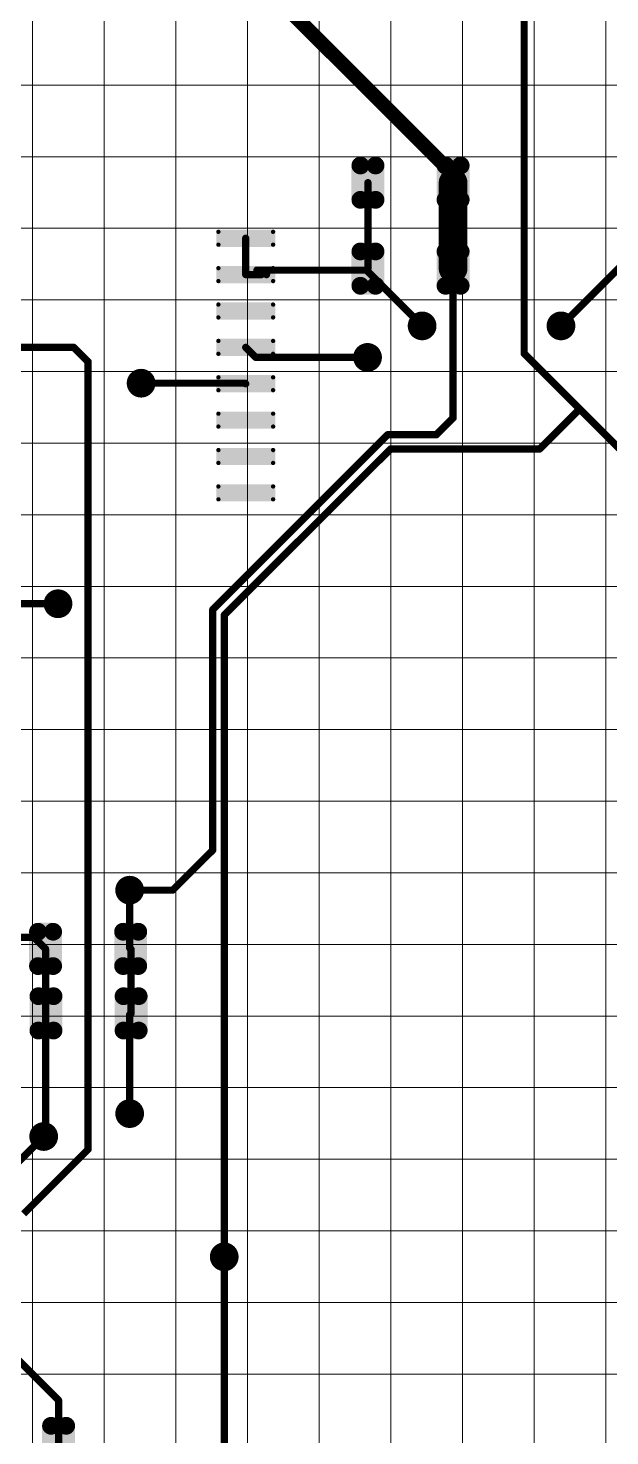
# Model space of a CAD drawing. Extents: x 1996 to 2593, y 74 to 494.
# Drawn here: x 2054.85 to 2075.14, y 322.84 to 371.99 of the extents above; entities that cross this region are included whole.
import ezdxf

# ---------------------------------------------------------------- set-up
doc = ezdxf.new("R2010")
doc.units = 0
doc.header["$MEASUREMENT"] = 0
doc.layers.get('0').update_dxf_attribs({"linetype": 'CONTINUOUS'})
doc.layers.add('BottomSolder', color=6, linetype='CONTINUOUS')
doc.layers.add('TopLayer', color=1, linetype='CONTINUOUS')

# ---------------------------------------------------------------- blocks, each defined once
blk = doc.blocks.new('CAP3216X125N_3')
at = {"layer": 'TopLayer', "const_width": 0.31}
for points in [[(-1.905, 0.6, 1), (-1.594, 0.6, 1)], [(-1.376, 0.6, 1), (-1.065, 0.6, 1)], [(1.065, 0.6, 1), (1.376, 0.6, 1)], [(1.594, 0.6, 1), (1.905, 0.6, 1)], [(-1.905, -0.599, 1), (-1.594, -0.599, 1)], [(-1.376, -0.599, 1), (-1.065, -0.599, 1)], [(1.065, -0.599, 1), (1.376, -0.599, 1)], [(1.594, -0.599, 1), (1.905, -0.599, 1)]]:
    blk.add_lwpolyline(points, format="xyb", close=True, dxfattribs=at)
at = {"layer": 'TopLayer'}
for points in [[(-0.91, -0.599), (-0.91, 0.6), (-2.06, -0.599), (-2.06, 0.6)], [(-1.221, -0.91), (-1.221, 0.91), (-1.75, -0.91), (-1.75, 0.91)], [(2.06, -0.599), (2.06, 0.6), (0.91, -0.599), (0.91, 0.6)], [(1.749, -0.91), (1.749, 0.91), (1.22, -0.91), (1.22, 0.91)]]:
    blk.add_solid(points, dxfattribs=at)
blk = doc.blocks.new('CAP3216X125N_7')
at = {"layer": 'TopLayer', "const_width": 0.31}
for points in [[(-1.905, 0.599, 1), (-1.594, 0.599, 1)], [(-1.376, 0.599, 1), (-1.065, 0.599, 1)], [(1.065, 0.599, 1), (1.376, 0.599, 1)], [(1.594, 0.599, 1), (1.905, 0.599, 1)], [(-1.905, -0.6, 1), (-1.594, -0.6, 1)], [(-1.376, -0.6, 1), (-1.065, -0.6, 1)], [(1.065, -0.6, 1), (1.376, -0.6, 1)], [(1.594, -0.6, 1), (1.905, -0.6, 1)]]:
    blk.add_lwpolyline(points, format="xyb", close=True, dxfattribs=at)
at = {"layer": 'TopLayer'}
for points in [[(-0.91, -0.6), (-0.91, 0.599), (-2.06, -0.6), (-2.06, 0.599)], [(-1.22, -0.91), (-1.22, 0.91), (-1.749, -0.91), (-1.749, 0.91)], [(2.06, -0.6), (2.06, 0.599), (0.91, -0.6), (0.91, 0.599)], [(1.749, -0.91), (1.749, 0.91), (1.22, -0.91), (1.22, 0.91)]]:
    blk.add_solid(points, dxfattribs=at)
blk = doc.blocks.new('CAP3216X125N_8')
at = {"layer": 'TopLayer', "const_width": 0.31}
for points in [[(-1.905, 0.6, 1), (-1.594, 0.6, 1)], [(-1.376, 0.6, 1), (-1.065, 0.6, 1)], [(1.065, 0.6, 1), (1.376, 0.6, 1)], [(1.594, 0.6, 1), (1.905, 0.6, 1)], [(-1.905, -0.599, 1), (-1.594, -0.599, 1)], [(-1.376, -0.599, 1), (-1.065, -0.599, 1)], [(1.065, -0.599, 1), (1.376, -0.599, 1)], [(1.594, -0.599, 1), (1.905, -0.599, 1)]]:
    blk.add_lwpolyline(points, format="xyb", close=True, dxfattribs=at)
at = {"layer": 'TopLayer'}
for points in [[(-0.91, -0.599), (-0.91, 0.6), (-2.06, -0.599), (-2.06, 0.6)], [(-1.22, -0.91), (-1.22, 0.91), (-1.749, -0.91), (-1.749, 0.91)], [(2.06, -0.599), (2.06, 0.6), (0.91, -0.599), (0.91, 0.6)], [(1.75, -0.91), (1.75, 0.91), (1.221, -0.91), (1.221, 0.91)]]:
    blk.add_solid(points, dxfattribs=at)
blk = doc.blocks.new('CAP3216X125N_11')
at = {"layer": 'TopLayer', "const_width": 0.31}
for points in [[(-1.905, 0.6, 1), (-1.594, 0.6, 1)], [(-1.376, 0.6, 1), (-1.065, 0.6, 1)], [(1.065, 0.6, 1), (1.376, 0.6, 1)], [(1.594, 0.6, 1), (1.905, 0.6, 1)], [(-1.905, -0.599, 1), (-1.594, -0.599, 1)], [(-1.376, -0.599, 1), (-1.065, -0.599, 1)], [(1.065, -0.599, 1), (1.376, -0.599, 1)], [(1.594, -0.599, 1), (1.905, -0.599, 1)]]:
    blk.add_lwpolyline(points, format="xyb", close=True, dxfattribs=at)
at = {"layer": 'TopLayer'}
for points in [[(-0.91, -0.599), (-0.91, 0.6), (-2.06, -0.599), (-2.06, 0.6)], [(-1.221, -0.91), (-1.221, 0.91), (-1.75, -0.91), (-1.75, 0.91)], [(2.06, -0.599), (2.06, 0.6), (0.91, -0.599), (0.91, 0.6)], [(1.749, -0.91), (1.749, 0.91), (1.22, -0.91), (1.22, 0.91)]]:
    blk.add_solid(points, dxfattribs=at)
blk = doc.blocks.new('CAP3216X125N_12')
at = {"layer": 'TopLayer', "const_width": 0.31}
for points in [[(-1.905, 0.599, 1), (-1.594, 0.599, 1)], [(-1.376, 0.599, 1), (-1.065, 0.599, 1)], [(1.065, 0.599, 1), (1.376, 0.599, 1)], [(1.594, 0.599, 1), (1.905, 0.599, 1)], [(-1.905, -0.6, 1), (-1.594, -0.6, 1)], [(-1.376, -0.6, 1), (-1.065, -0.6, 1)], [(1.065, -0.6, 1), (1.376, -0.6, 1)], [(1.594, -0.6, 1), (1.905, -0.6, 1)]]:
    blk.add_lwpolyline(points, format="xyb", close=True, dxfattribs=at)
at = {"layer": 'TopLayer'}
for points in [[(-0.91, -0.6), (-0.91, 0.599), (-2.06, -0.6), (-2.06, 0.599)], [(-1.221, -0.91), (-1.221, 0.91), (-1.75, -0.91), (-1.75, 0.91)], [(2.06, -0.6), (2.06, 0.599), (0.91, -0.6), (0.91, 0.599)], [(1.749, -0.91), (1.749, 0.91), (1.22, -0.91), (1.22, 0.91)]]:
    blk.add_solid(points, dxfattribs=at)
blk = doc.blocks.new('SOIC127P1030X265_16N_52')
at = {"layer": 'TopLayer', "const_width": 0.075}
for points in [[(-5.633, 4.67, 1), (-5.558, 4.67, 1)], [(-3.723, 4.67, 1), (-3.648, 4.67, 1)], [(3.648, 4.67, 1), (3.723, 4.67, 1)], [(5.558, 4.67, 1), (5.633, 4.67, 1)], [(-5.633, 4.22, 1), (-5.558, 4.22, 1)], [(-3.723, 4.22, 1), (-3.648, 4.22, 1)], [(3.648, 4.22, 1), (3.723, 4.22, 1)], [(5.558, 4.22, 1), (5.633, 4.22, 1)], [(-5.633, 3.4, 1), (-5.558, 3.4, 1)], [(-3.723, 3.4, 1), (-3.648, 3.4, 1)], [(3.648, 3.4, 1), (3.723, 3.4, 1)], [(5.558, 3.4, 1), (5.633, 3.4, 1)], [(-5.633, 2.95, 1), (-5.558, 2.95, 1)], [(-3.723, 2.95, 1), (-3.648, 2.95, 1)], [(3.648, 2.95, 1), (3.723, 2.95, 1)], [(5.558, 2.95, 1), (5.633, 2.95, 1)], [(-5.633, 2.13, 1), (-5.558, 2.13, 1)], [(-3.723, 2.13, 1), (-3.648, 2.13, 1)], [(3.648, 2.13, 1), (3.723, 2.13, 1)], [(5.558, 2.13, 1), (5.633, 2.13, 1)], [(-5.633, 1.68, 1), (-5.558, 1.68, 1)], [(-3.723, 1.68, 1), (-3.648, 1.68, 1)], [(3.648, 1.68, 1), (3.723, 1.68, 1)], [(5.558, 1.68, 1), (5.633, 1.68, 1)], [(-5.633, 0.86, 1), (-5.558, 0.86, 1)], [(-3.723, 0.86, 1), (-3.648, 0.86, 1)], [(3.648, 0.86, 1), (3.723, 0.86, 1)], [(5.558, 0.86, 1), (5.633, 0.86, 1)], [(-5.633, 0.41, 1), (-5.558, 0.41, 1)], [(-3.723, 0.41, 1), (-3.648, 0.41, 1)], [(3.648, 0.41, 1), (3.723, 0.41, 1)], [(5.558, 0.41, 1), (5.633, 0.41, 1)], [(-5.633, -0.41, 1), (-5.558, -0.41, 1)], [(-3.723, -0.41, 1), (-3.648, -0.41, 1)], [(3.648, -0.41, 1), (3.723, -0.41, 1)], [(5.558, -0.41, 1), (5.633, -0.41, 1)], [(-5.633, -0.86, 1), (-5.558, -0.86, 1)], [(-3.723, -0.86, 1), (-3.648, -0.86, 1)], [(3.648, -0.86, 1), (3.723, -0.86, 1)], [(5.558, -0.86, 1), (5.633, -0.86, 1)], [(-5.633, -1.68, 1), (-5.558, -1.68, 1)], [(-3.723, -1.68, 1), (-3.648, -1.68, 1)], [(3.648, -1.68, 1), (3.723, -1.68, 1)], [(5.558, -1.68, 1), (5.633, -1.68, 1)], [(-5.633, -2.13, 1), (-5.558, -2.13, 1)], [(-3.723, -2.13, 1), (-3.648, -2.13, 1)], [(3.648, -2.13, 1), (3.723, -2.13, 1)], [(5.558, -2.13, 1), (5.633, -2.13, 1)], [(-5.633, -2.95, 1), (-5.558, -2.95, 1)], [(-3.723, -2.95, 1), (-3.648, -2.95, 1)], [(3.648, -2.95, 1), (3.723, -2.95, 1)], [(5.558, -2.95, 1), (5.633, -2.95, 1)], [(-5.633, -3.4, 1), (-5.558, -3.4, 1)], [(-3.723, -3.4, 1), (-3.648, -3.4, 1)], [(3.648, -3.4, 1), (3.723, -3.4, 1)], [(5.558, -3.4, 1), (5.633, -3.4, 1)], [(-5.633, -4.22, 1), (-5.558, -4.22, 1)], [(-3.723, -4.22, 1), (-3.648, -4.22, 1)], [(3.648, -4.22, 1), (3.723, -4.22, 1)], [(5.558, -4.22, 1), (5.633, -4.22, 1)], [(-5.633, -4.67, 1), (-5.558, -4.67, 1)], [(-3.723, -4.67, 1), (-3.648, -4.67, 1)], [(3.648, -4.67, 1), (3.723, -4.67, 1)], [(5.558, -4.67, 1), (5.633, -4.67, 1)]]:
    blk.add_lwpolyline(points, format="xyb", close=True, dxfattribs=at)
at = {"layer": 'TopLayer'}
for points in [[(-5.67, 4.22), (-3.61, 4.22), (-5.67, 4.67), (-3.61, 4.67)], [(-5.595, 4.145), (-3.685, 4.145), (-5.595, 4.745), (-3.685, 4.745)], [(3.61, 4.22), (5.67, 4.22), (3.61, 4.67), (5.67, 4.67)], [(3.685, 4.145), (5.595, 4.145), (3.685, 4.745), (5.595, 4.745)], [(-5.595, 2.875), (-3.685, 2.875), (-5.595, 3.475), (-3.685, 3.475)], [(3.685, 2.875), (5.595, 2.875), (3.685, 3.475), (5.595, 3.475)], [(-5.67, 2.95), (-3.61, 2.95), (-5.67, 3.4), (-3.61, 3.4)], [(3.61, 2.95), (5.67, 2.95), (3.61, 3.4), (5.67, 3.4)], [(-5.67, 1.68), (-3.61, 1.68), (-5.67, 2.13), (-3.61, 2.13)], [(-5.595, 1.605), (-3.685, 1.605), (-5.595, 2.205), (-3.685, 2.205)], [(3.61, 1.68), (5.67, 1.68), (3.61, 2.13), (5.67, 2.13)], [(3.685, 1.605), (5.595, 1.605), (3.685, 2.205), (5.595, 2.205)], [(-5.67, 0.41), (-3.61, 0.41), (-5.67, 0.86), (-3.61, 0.86)], [(-5.595, 0.335), (-3.685, 0.335), (-5.595, 0.935), (-3.685, 0.935)], [(3.61, 0.41), (5.67, 0.41), (3.61, 0.86), (5.67, 0.86)], [(3.685, 0.335), (5.595, 0.335), (3.685, 0.935), (5.595, 0.935)], [(-5.67, -0.86), (-3.61, -0.86), (-5.67, -0.41), (-3.61, -0.41)], [(-5.595, -0.935), (-3.685, -0.935), (-5.595, -0.335), (-3.685, -0.335)], [(3.61, -0.86), (5.67, -0.86), (3.61, -0.41), (5.67, -0.41)], [(3.685, -0.935), (5.595, -0.935), (3.685, -0.335), (5.595, -0.335)], [(-5.67, -2.13), (-3.61, -2.13), (-5.67, -1.68), (-3.61, -1.68)], [(-5.595, -2.205), (-3.685, -2.205), (-5.595, -1.605), (-3.685, -1.605)], [(3.61, -2.13), (5.67, -2.13), (3.61, -1.68), (5.67, -1.68)], [(3.685, -2.205), (5.595, -2.205), (3.685, -1.605), (5.595, -1.605)], [(-5.595, -3.475), (-3.685, -3.475), (-5.595, -2.875), (-3.685, -2.875)], [(3.685, -3.475), (5.595, -3.475), (3.685, -2.875), (5.595, -2.875)], [(-5.67, -3.4), (-3.61, -3.4), (-5.67, -2.95), (-3.61, -2.95)], [(3.61, -3.4), (5.67, -3.4), (3.61, -2.95), (5.67, -2.95)], [(-5.67, -4.67), (-3.61, -4.67), (-5.67, -4.22), (-3.61, -4.22)], [(-5.595, -4.745), (-3.685, -4.745), (-5.595, -4.145), (-3.685, -4.145)], [(3.61, -4.67), (5.67, -4.67), (3.61, -4.22), (5.67, -4.22)], [(3.685, -4.745), (5.595, -4.745), (3.685, -4.145), (5.595, -4.145)]]:
    blk.add_solid(points, dxfattribs=at)

msp = doc.modelspace()

# ---------------------------------------------------------------- linework, layer by layer
at = {"lineweight": 9}
for p, q in [((2055, 397.5), (2055, 317.5)), ((2057.5, 397.5), (2057.5, 315)), ((2060, 397.5), (2060, 317.5)), ((2062.5, 397.5), (2062.5, 317.5)), ((2065, 397.5), (2065, 317.5)), ((2067.5, 397.5), (2067.5, 315)), ((2070, 397.5), (2070, 317.5)), ((2072.5, 397.5), (2072.5, 317.5)), ((2075, 397.5), (2075, 317.5)), ((2137.5, 370), (2037.5, 370)), ((2157.5, 370), (2057.5, 370)), ((2137.5, 367.5), (2035, 367.5)), ((2157.5, 367.5), (2055, 367.5)), ((2137.5, 365), (2037.5, 365)), ((2157.5, 365), (2057.5, 365)), ((2137.5, 362.5), (2037.5, 362.5)), ((2157.5, 362.5), (2057.5, 362.5)), ((2137.5, 360), (2037.5, 360)), ((2157.5, 360), (2057.5, 360)), ((2137.5, 357.5), (2035, 357.5)), ((2157.5, 357.5), (2055, 357.5)), ((2137.5, 355), (2037.5, 355)), ((2157.5, 355), (2057.5, 355)), ((2137.5, 352.5), (2037.5, 352.5)), ((2157.5, 352.5), (2057.5, 352.5)), ((2137.5, 350), (2037.5, 350)), ((2157.5, 350), (2057.5, 350)), ((2137.5, 347.5), (2035, 347.5)), ((2157.5, 347.5), (2055, 347.5)), ((2137.5, 345), (2037.5, 345)), ((2157.5, 345), (2057.5, 345)), ((2137.5, 342.5), (2037.5, 342.5)), ((2157.5, 342.5), (2057.5, 342.5)), ((2137.5, 340), (2037.5, 340)), ((2157.5, 340), (2057.5, 340)), ((2137.5, 337.5), (2035, 337.5)), ((2157.5, 337.5), (2055, 337.5)), ((2137.5, 335), (2037.5, 335)), ((2157.5, 335), (2057.5, 335)), ((2137.5, 332.5), (2037.5, 332.5)), ((2157.5, 332.5), (2057.5, 332.5)), ((2137.5, 330), (2037.5, 330)), ((2157.5, 330), (2057.5, 330)), ((2137.5, 327.5), (2035, 327.5)), ((2157.5, 327.5), (2055, 327.5)), ((2137.5, 325), (2037.5, 325)), ((2157.5, 325), (2057.5, 325))]:
    msp.add_line(p, q, dxfattribs=at)
at = {"layer": 'BottomSolder', "const_width": 0.502}
for points in [[(2068.343, 361.593, 1), (2068.844, 361.593, 1)], [(2073.188, 361.593, 1), (2073.689, 361.593, 1)], [(2066.438, 360.493, 1), (2066.939, 360.493, 1)], [(2058.538, 359.593, 1), (2059.039, 359.593, 1)], [(2055.638, 351.893, 1), (2056.139, 351.893, 1)], [(2058.138, 341.893, 1), (2058.639, 341.893, 1)], [(2058.138, 334.093, 1), (2058.639, 334.093, 1)], [(2055.138, 333.293, 1), (2055.639, 333.293, 1)], [(2061.438, 329.093, 1), (2061.939, 329.093, 1)]]:
    msp.add_lwpolyline(points, format="xyb", close=True, dxfattribs=at)
at = {"layer": 'TopLayer'}
for points, const_width in [([(2072.155, 360.626), (2072.155, 378.093)], 0.254), ([(2063.969, 372.593), (2069.674, 366.888)], 0.5), ([(2073.439, 361.593), (2083.189, 371.343)], 0.254), ([(2066.704, 363.593), (2066.704, 366.593)], 0.254), ([(2069.674, 363.593), (2069.674, 366.593)], 1), ([(2069.674, 366.593), (2069.674, 366.888)], 0.254), ([(2062.439, 363.383), (2062.439, 364.653)], 0.254), ([(2066.649, 363.538), (2066.704, 363.593)], 0.254), ([(2069.674, 358.378), (2069.674, 363.593)], 0.254), ([(2062.439, 363.383), (2062.987, 363.383)], 0.254), ([(2062.829, 363.538), (2063.165, 363.538)], 0.254), ([(2062.987, 363.383), (2062.987, 363.538)], 0.254), ([(2062.987, 363.383), (2062.987, 363.538)], 0.254), ([(2063.165, 363.383), (2063.165, 363.538)], 0.254), ([(2063.165, 363.383), (2063.165, 363.538)], 0.254), ([(2063.165, 363.383), (2063.165, 363.538)], 0.254), ([(2063.165, 363.538), (2066.649, 363.538)], 0.254), ([(2066.649, 363.538), (2068.594, 361.593)], 0.254), ([(2066.649, 363.538), (2068.594, 361.593)], 0.254), ([(2066.649, 363.538), (2068.594, 361.593)], 0.254), ([(2053.159, 360.843), (2056.439, 360.843)], 0.254), ([(2056.439, 360.843), (2056.939, 360.343)], 0.254), ([(2062.439, 360.843), (2062.789, 360.493)], 0.254), ([(2072.155, 360.626), (2074.089, 358.693)], 0.254), ([(2056.939, 332.843), (2056.939, 360.343)], 0.254), ([(2062.789, 360.493), (2066.689, 360.493)], 0.254), ([(2058.789, 359.593), (2062.419, 359.593)], 0.254), ([(2062.419, 359.593), (2062.439, 359.573)], 0.254), ([(2072.689, 357.293), (2074.089, 358.693)], 0.254), ([(2074.089, 358.693), (2076.089, 356.693)], 0.254), ([(2069.089, 357.793), (2069.674, 358.378)], 0.254), ([(2061.289, 351.693), (2067.389, 357.793)], 0.254), ([(2067.389, 357.793), (2069.089, 357.793)], 0.254), ([(2061.689, 351.493), (2067.489, 357.293)], 0.254), ([(2067.489, 357.293), (2072.689, 357.293)], 0.254), ([(2048.989, 351.893), (2055.889, 351.893)], 0.254), ([(2061.289, 343.293), (2061.289, 351.693)], 0.254), ([(2061.689, 329.093), (2061.689, 351.493)], 0.254), ([(2059.889, 341.893), (2061.289, 343.293)], 0.254), ([(2058.389, 339.878), (2058.389, 341.893)], 0.254), ([(2058.389, 341.893), (2059.889, 341.893)], 0.254), ([(2053.159, 340.248), (2055.049, 340.248)], 0.254), ([(2055.049, 340.248), (2055.454, 339.843)], 0.254), ([(2055.454, 337.593), (2055.454, 339.843)], 0.254), ([(2058.389, 339.878), (2058.424, 339.843)], 0.254), ([(2058.424, 339.843), (2058.439, 339.828)], 0.254), ([(2058.439, 337.593), (2058.439, 339.828)], 0.254), ([(2055.454, 333.358), (2055.454, 337.593)], 0.254), ([(2058.389, 337.543), (2058.439, 337.593)], 0.254), ([(2058.389, 334.093), (2058.389, 337.543)], 0.254), ([(2053.289, 331.193), (2055.389, 333.293)], 0.254), ([(2055.389, 333.293), (2055.454, 333.358)], 0.254), ([(2054.689, 330.593), (2056.939, 332.843)], 0.254), ([(2061.689, 319.993), (2061.689, 329.093)], 0.254), ([(2053.866, 326.125), (2055.909, 324.082)], 0.254), ([(2055.909, 322.593), (2055.909, 324.082)], 0.254)]:
    msp.add_lwpolyline(points, dxfattribs=dict(at, const_width=const_width))
for points, const_width in [([(2069.549, 366.888, 1), (2069.799, 366.888, 1)], 0.25), ([(2066.64, 366.593, 1), (2066.767, 366.593, 1)], 0.127), ([(2069.424, 366.593, 1), (2069.924, 366.593, 1)], 0.5), ([(2069.61, 366.888, 1), (2069.737, 366.888, 1)], 0.127), ([(2069.61, 366.593, 1), (2069.737, 366.593, 1)], 0.127), ([(2062.375, 364.653, 1), (2062.502, 364.653, 1)], 0.127), ([(2066.64, 363.593, 1), (2066.767, 363.593, 1)], 0.127), ([(2066.64, 363.593, 1), (2066.767, 363.593, 1)], 0.127), ([(2069.424, 363.593, 1), (2069.924, 363.593, 1)], 0.5), ([(2069.61, 363.593, 1), (2069.737, 363.593, 1)], 0.127), ([(2062.375, 363.383, 1), (2062.502, 363.383, 1)], 0.127), ([(2062.375, 363.383, 1), (2062.502, 363.383, 1)], 0.127), ([(2062.765, 363.538, 1), (2062.892, 363.538, 1)], 0.127), ([(2062.923, 363.538, 1), (2063.05, 363.538, 1)], 0.127), ([(2062.923, 363.538, 1), (2063.05, 363.538, 1)], 0.127), ([(2062.923, 363.383, 1), (2063.05, 363.383, 1)], 0.127), ([(2062.923, 363.383, 1), (2063.05, 363.383, 1)], 0.127), ([(2062.923, 363.383, 1), (2063.05, 363.383, 1)], 0.127), ([(2063.101, 363.538, 1), (2063.228, 363.538, 1)], 0.127), ([(2063.101, 363.538, 1), (2063.228, 363.538, 1)], 0.127), ([(2063.101, 363.538, 1), (2063.228, 363.538, 1)], 0.127), ([(2063.101, 363.538, 1), (2063.228, 363.538, 1)], 0.127), ([(2063.101, 363.538, 1), (2063.228, 363.538, 1)], 0.127), ([(2063.101, 363.383, 1), (2063.228, 363.383, 1)], 0.127), ([(2063.101, 363.383, 1), (2063.228, 363.383, 1)], 0.127), ([(2063.101, 363.383, 1), (2063.228, 363.383, 1)], 0.127), ([(2066.585, 363.538, 1), (2066.712, 363.538, 1)], 0.127), ([(2066.585, 363.538, 1), (2066.712, 363.538, 1)], 0.127), ([(2066.585, 363.538, 1), (2066.712, 363.538, 1)], 0.127), ([(2066.585, 363.538, 1), (2066.712, 363.538, 1)], 0.127), ([(2066.585, 363.538, 1), (2066.712, 363.538, 1)], 0.127), ([(2068.394, 361.593, 1), (2068.794, 361.593, 1)], 0.4), ([(2068.53, 361.593, 1), (2068.657, 361.593, 1)], 0.127), ([(2068.53, 361.593, 1), (2068.657, 361.593, 1)], 0.127), ([(2068.53, 361.593, 1), (2068.657, 361.593, 1)], 0.127), ([(2073.239, 361.593, 1), (2073.639, 361.593, 1)], 0.4), ([(2073.375, 361.593, 1), (2073.502, 361.593, 1)], 0.127), ([(2056.375, 360.843, 1), (2056.502, 360.843, 1)], 0.127), ([(2056.375, 360.843, 1), (2056.502, 360.843, 1)], 0.127), ([(2062.375, 360.843, 1), (2062.502, 360.843, 1)], 0.127), ([(2066.489, 360.493, 1), (2066.889, 360.493, 1)], 0.4), ([(2072.092, 360.626, 1), (2072.219, 360.626, 1)], 0.127), ([(2072.092, 360.626, 1), (2072.219, 360.626, 1)], 0.127), ([(2056.875, 360.343, 1), (2057.002, 360.343, 1)], 0.127), ([(2056.875, 360.343, 1), (2057.002, 360.343, 1)], 0.127), ([(2062.725, 360.493, 1), (2062.852, 360.493, 1)], 0.127), ([(2062.725, 360.493, 1), (2062.852, 360.493, 1)], 0.127), ([(2066.625, 360.493, 1), (2066.752, 360.493, 1)], 0.127), ([(2058.589, 359.593, 1), (2058.989, 359.593, 1)], 0.4), ([(2058.725, 359.593, 1), (2058.852, 359.593, 1)], 0.127), ([(2062.355, 359.593, 1), (2062.482, 359.593, 1)], 0.127), ([(2062.355, 359.593, 1), (2062.482, 359.593, 1)], 0.127), ([(2062.375, 359.573, 1), (2062.502, 359.573, 1)], 0.127), ([(2074.025, 358.693, 1), (2074.152, 358.693, 1)], 0.127), ([(2074.025, 358.693, 1), (2074.152, 358.693, 1)], 0.127), ([(2074.025, 358.693, 1), (2074.152, 358.693, 1)], 0.127), ([(2069.61, 358.378, 1), (2069.737, 358.378, 1)], 0.127), ([(2069.61, 358.378, 1), (2069.737, 358.378, 1)], 0.127), ([(2067.325, 357.793, 1), (2067.452, 357.793, 1)], 0.127), ([(2067.325, 357.793, 1), (2067.452, 357.793, 1)], 0.127), ([(2069.025, 357.793, 1), (2069.152, 357.793, 1)], 0.127), ([(2069.025, 357.793, 1), (2069.152, 357.793, 1)], 0.127), ([(2067.425, 357.293, 1), (2067.552, 357.293, 1)], 0.127), ([(2067.425, 357.293, 1), (2067.552, 357.293, 1)], 0.127), ([(2072.625, 357.293, 1), (2072.752, 357.293, 1)], 0.127), ([(2072.625, 357.293, 1), (2072.752, 357.293, 1)], 0.127), ([(2055.689, 351.893, 1), (2056.089, 351.893, 1)], 0.4), ([(2055.825, 351.893, 1), (2055.952, 351.893, 1)], 0.127), ([(2061.225, 351.693, 1), (2061.352, 351.693, 1)], 0.127), ([(2061.225, 351.693, 1), (2061.352, 351.693, 1)], 0.127), ([(2061.625, 351.493, 1), (2061.752, 351.493, 1)], 0.127), ([(2061.625, 351.493, 1), (2061.752, 351.493, 1)], 0.127), ([(2061.225, 343.293, 1), (2061.352, 343.293, 1)], 0.127), ([(2061.225, 343.293, 1), (2061.352, 343.293, 1)], 0.127), ([(2058.189, 341.893, 1), (2058.589, 341.893, 1)], 0.4), ([(2058.325, 341.893, 1), (2058.452, 341.893, 1)], 0.127), ([(2058.325, 341.893, 1), (2058.452, 341.893, 1)], 0.127), ([(2059.825, 341.893, 1), (2059.952, 341.893, 1)], 0.127), ([(2059.825, 341.893, 1), (2059.952, 341.893, 1)], 0.127), ([(2054.985, 340.248, 1), (2055.112, 340.248, 1)], 0.127), ([(2054.985, 340.248, 1), (2055.112, 340.248, 1)], 0.127), ([(2055.39, 339.843, 1), (2055.517, 339.843, 1)], 0.127), ([(2055.39, 339.843, 1), (2055.517, 339.843, 1)], 0.127), ([(2058.325, 339.878, 1), (2058.452, 339.878, 1)], 0.127), ([(2058.325, 339.878, 1), (2058.452, 339.878, 1)], 0.127), ([(2058.36, 339.843, 1), (2058.487, 339.843, 1)], 0.127), ([(2058.36, 339.843, 1), (2058.487, 339.843, 1)], 0.127), ([(2058.375, 339.828, 1), (2058.502, 339.828, 1)], 0.127), ([(2058.375, 339.828, 1), (2058.502, 339.828, 1)], 0.127), ([(2055.39, 337.593, 1), (2055.517, 337.593, 1)], 0.127), ([(2055.39, 337.593, 1), (2055.517, 337.593, 1)], 0.127), ([(2058.325, 337.543, 1), (2058.452, 337.543, 1)], 0.127), ([(2058.325, 337.543, 1), (2058.452, 337.543, 1)], 0.127), ([(2058.375, 337.593, 1), (2058.502, 337.593, 1)], 0.127), ([(2058.375, 337.593, 1), (2058.502, 337.593, 1)], 0.127), ([(2058.189, 334.093, 1), (2058.589, 334.093, 1)], 0.4), ([(2058.325, 334.093, 1), (2058.452, 334.093, 1)], 0.127), ([(2055.189, 333.293, 1), (2055.589, 333.293, 1)], 0.4), ([(2055.325, 333.293, 1), (2055.452, 333.293, 1)], 0.127), ([(2055.325, 333.293, 1), (2055.452, 333.293, 1)], 0.127), ([(2055.39, 333.358, 1), (2055.517, 333.358, 1)], 0.127), ([(2055.39, 333.358, 1), (2055.517, 333.358, 1)], 0.127), ([(2056.875, 332.843, 1), (2057.002, 332.843, 1)], 0.127), ([(2056.875, 332.843, 1), (2057.002, 332.843, 1)], 0.127), ([(2061.489, 329.093, 1), (2061.889, 329.093, 1)], 0.4), ([(2061.625, 329.093, 1), (2061.752, 329.093, 1)], 0.127), ([(2061.625, 329.093, 1), (2061.752, 329.093, 1)], 0.127), ([(2055.845, 324.082, 1), (2055.972, 324.082, 1)], 0.127), ([(2055.845, 324.082, 1), (2055.972, 324.082, 1)], 0.127)]:
    msp.add_lwpolyline(points, format="xyb", close=True, dxfattribs=dict(at, const_width=const_width))

# ---------------------------------------------------------------- block references
at = {"rotation": 180}
for name, p in [('CAP3216X125N_12', (2068.189, 366.593)), ('CAP3216X125N_11', (2068.189, 363.593)), ('CAP3216X125N_3', (2056.954, 337.593))]:
    msp.add_blockref(name, p, dxfattribs=at)
for name, p in [('SOIC127P1030X265_16N_52', (2057.799, 360.208)), ('CAP3216X125N_7', (2056.939, 339.843)), ('CAP3216X125N_8', (2054.424, 322.593))]:
    msp.add_blockref(name, p)

doc.saveas('drawing.dxf')
